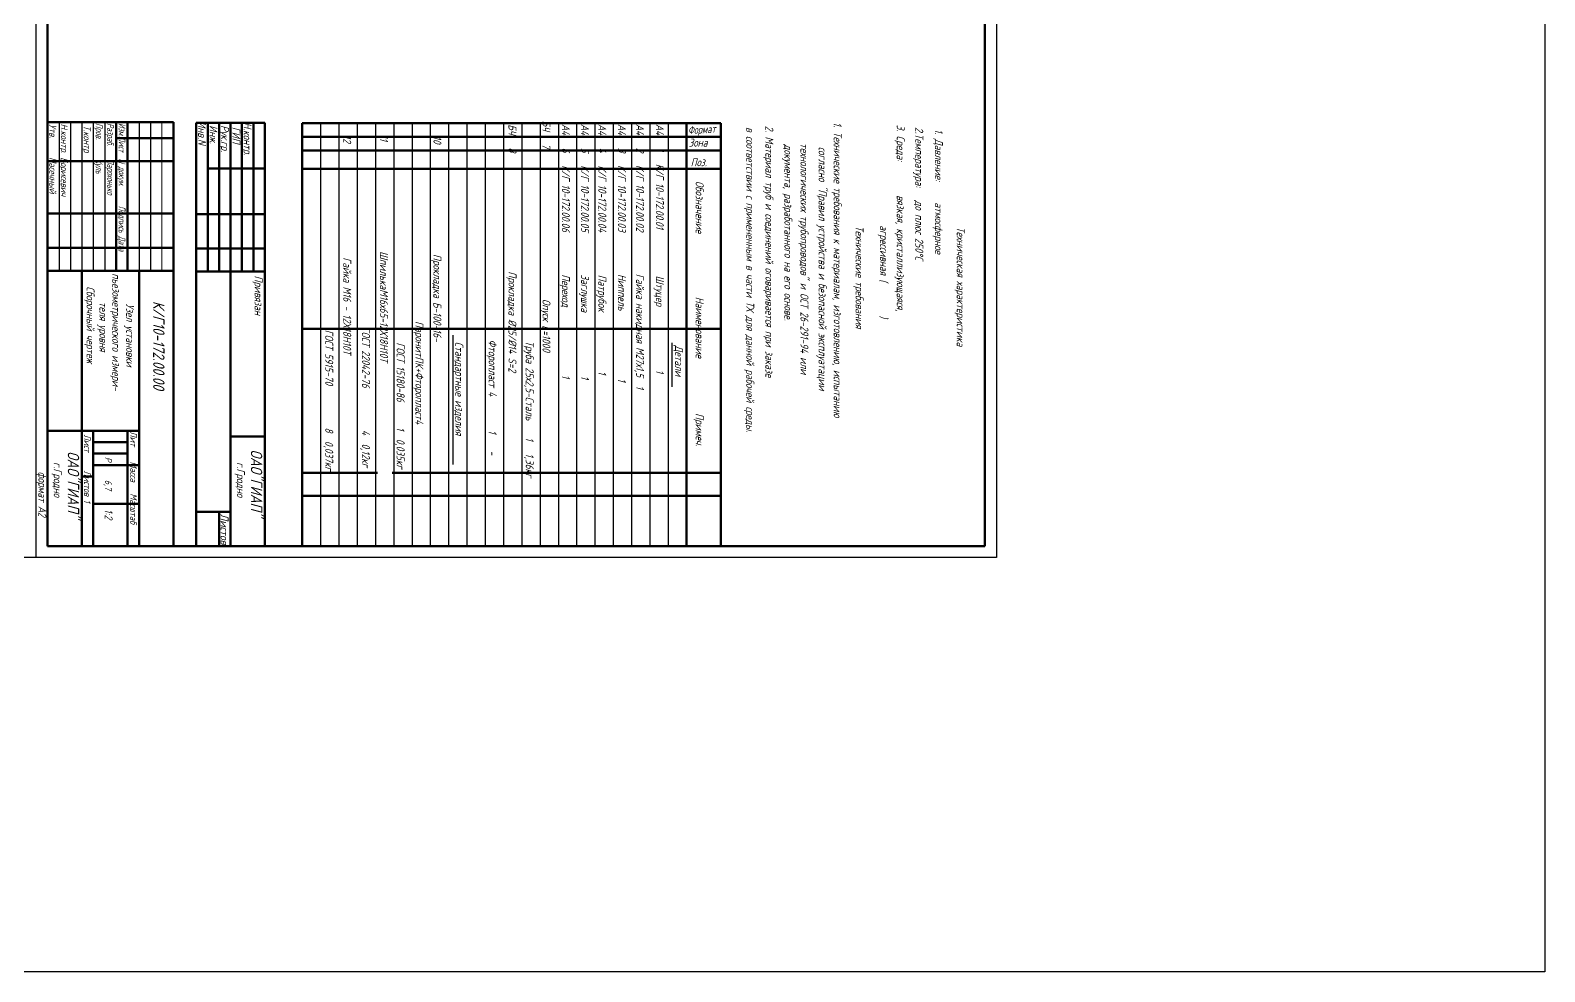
# Model space of a CAD drawing. Header units: inches. Extents: x 5611 to 9158, y -1675 to 1870.
# Drawn here: x 8690 to 9158.3, y -1675 to -1383.8 of the extents above; entities that cross this region are included whole.
import ezdxf
from ezdxf.enums import TextEntityAlignment as Align

# ---------------------------------------------------------------- set-up
doc = ezdxf.new("R2010")
doc.units = ezdxf.units.IN
doc.header["$LTSCALE"] = 0.7
doc.header["$MEASUREMENT"] = 0
doc.styles.get("Standard").update_dxf_attribs({"font": 'romand.shx', "width": 0.8, "oblique": 15, "height": 3.5})

msp = doc.modelspace()

# ---------------------------------------------------------------- linework, layer by layer
at = {"lineweight": 25}
for p, q in [((8691.76, -1126.84), (8691.76, -1546.86)), ((8988.75, -1126.84), (8988.75, -1546.86)), ((8698.89, -1412.2), (8698.89, -1458.16)), ((8702.42, -1412.2), (8702.42, -1458.16)), ((8705.96, -1412.2), (8705.96, -1458.16)), ((8709.49, -1412.2), (8709.49, -1458.16)), ((8713.03, -1412.2), (8713.03, -1458.16)), ((8723.64, -1412.2), (8723.64, -1458.16)), ((8727.17, -1412.2), (8727.17, -1458.16)), ((8779.75, -1412.51), (8779.75, -1543.33)), ((8785.41, -1412.51), (8785.41, -1543.33)), ((8791.07, -1412.51), (8791.07, -1543.33)), ((8796.72, -1412.51), (8796.72, -1543.33)), ((8802.38, -1412.51), (8802.38, -1543.33)), ((8808.04, -1412.51), (8808.04, -1543.33)), ((8813.69, -1412.51), (8813.69, -1543.33)), ((8819.35, -1412.51), (8819.35, -1543.33)), ((8825.01, -1412.51), (8825.01, -1543.33)), ((8830.67, -1412.51), (8830.67, -1476.15)), ((8836.32, -1412.51), (8836.32, -1543.33)), ((8841.98, -1412.51), (8841.98, -1543.33)), ((8847.64, -1412.51), (8847.64, -1543.33)), ((8853.29, -1412.51), (8853.29, -1543.33)), ((8858.95, -1412.51), (8858.95, -1543.33)), ((8864.61, -1412.51), (8864.61, -1543.33)), ((8870.26, -1412.51), (8870.26, -1543.33)), ((8875.92, -1412.51), (8875.92, -1543.33)), ((8881.58, -1412.51), (8881.58, -1543.33)), ((8887.23, -1412.51), (8887.23, -1543.33)), ((8903.5, -1412.51), (8903.5, -1543.33)), ((8820.69, -1478.05), (8820.69, -1518.04)), ((8830.67, -1476.15), (8830.67, -1543.33)), ((8888.37, -1480.45), (8888.37, -1494.04))]:
    msp.add_line(p, q, dxfattribs=at)
for p, q in [((8691.76, -1126.84), (8691.76, -1546.86)), ((8691.76, -1275.34), (8691.76, -1423.83)), ((8988.75, -1275.34), (8988.75, -1423.83)), ((8691.76, -1546.86), (8394.78, -1546.86)), ((8691.76, -1546.86), (8394.78, -1546.86)), ((8988.75, -1546.86), (8691.76, -1546.86)), ((8988.75, -1546.86), (8691.76, -1546.86))]:
    msp.add_line(p, q)
at = {"lineweight": 50}
for p, q in [((8695.3, -1132.5), (8695.3, -1543.33)), ((8985.21, -1140.99), (8985.21, -1543.33)), ((8734.24, -1412.23), (8695.3, -1412.23)), ((8716.56, -1412.2), (8716.56, -1458.16)), ((8720.1, -1412.2), (8720.1, -1458.16)), ((8734.24, -1412.2), (8734.24, -1543.33)), ((8741.31, -1412.37), (8741.31, -1543.33)), ((8744.85, -1412.37), (8744.85, -1458.36)), ((8748.38, -1412.37), (8748.38, -1458.36)), ((8751.92, -1412.37), (8751.92, -1543.19)), ((8755.46, -1412.37), (8755.46, -1458.36)), ((8758.99, -1412.37), (8758.99, -1458.36)), ((8762.53, -1412.37), (8762.53, -1543.33)), ((8903.5, -1412.51), (8774.1, -1412.51)), ((8774.1, -1412.51), (8774.1, -1543.33)), ((8892.89, -1412.51), (8892.89, -1543.33)), ((8903.5, -1412.51), (8903.5, -1543.33)), ((8734.24, -1417.15), (8716.56, -1417.15)), ((8903.5, -1416.76), (8774.1, -1416.76)), ((8903.5, -1421), (8774.1, -1421)), ((8734.24, -1424.22), (8695.35, -1424.22)), ((8762.53, -1426.54), (8744.85, -1426.54)), ((8903.5, -1426.66), (8774.1, -1426.66)), ((8734.24, -1440.48), (8695.35, -1440.48)), ((8762.53, -1440.68), (8741.31, -1440.68)), ((8734.24, -1451.09), (8695.35, -1451.09)), ((8762.53, -1451.29), (8741.31, -1451.29)), ((8734.24, -1458.16), (8695.35, -1458.16)), ((8705.96, -1458.16), (8705.96, -1543.33)), ((8723.64, -1458.16), (8723.64, -1543.33)), ((8762.53, -1458.36), (8741.31, -1458.36)), ((8903.5, -1476.15), (8774.1, -1476.15)), ((8723.64, -1507.66), (8695.35, -1507.66)), ((8709.49, -1507.66), (8709.49, -1543.01)), ((8720.1, -1507.66), (8720.1, -1543.33)), ((8720.1, -1511.19), (8709.49, -1511.19)), ((8762.53, -1509.39), (8751.92, -1509.39)), ((8720.1, -1514.73), (8709.49, -1514.73)), ((8709.49, -1521.8), (8705.96, -1521.8)), ((8723.64, -1518.26), (8709.49, -1518.26)), ((8797.33, -1520.7), (8774.1, -1520.7)), ((8903.5, -1520.7), (8801.87, -1520.7)), ((8723.64, -1530.28), (8709.49, -1530.28)), ((8903.5, -1527.77), (8774.1, -1527.77)), ((8751.92, -1532.72), (8741.31, -1532.72)), ((8748.38, -1532.72), (8748.38, -1543.33)), ((8985.21, -1543.33), (8695.3, -1543.33)), ((8762.53, -1543.33), (8741.31, -1543.33))]:
    msp.add_line(p, q, dxfattribs=at)
at = {"lineweight": 15}
msp.add_line((8730.71, -1412.2), (8730.71, -1458.16), dxfattribs=at)
at = {"color": 0, "linetype": 'Continuous', "lineweight": 50}
msp.add_line((8741.31, -1412.37), (8762.53, -1412.37), dxfattribs=at)
at = {"lineweight": 25}
msp.add_lwpolyline([(7078.82, -984.16), (9158.32, -984.16), (9158.32, -1674.99), (7078.82, -1674.99)], close=True, dxfattribs=at)

# ---------------------------------------------------------------- texts
at = {"color": 0, "linetype": 'Continuous', "lineweight": 25, "oblique": 15, "width": 0.8}
for s, height, rotation, p in [(' Инв.N', 2.475, 270, (8741.89, -1410.64)), ('Инж.', 2.475, 270, (8745.41, -1413.13)), ('Рук.гр.', 2.475, 270, (8748.99, -1413.13)), ('ГИП', 2.475, 270, (8752.49, -1413.65)), ('Н.контр.', 2.475, 270.3236, (8755.93, -1412.23)), ('Привязан', 2.475, 270, (8759.37, -1459.64)), ('                  Опуск L=1000 ', 2.4748, 270, (8848.39, -1443.29))]:
    msp.add_text(s, height=height, rotation=rotation, dxfattribs=at).set_placement(p)
at = {"lineweight": 25, "oblique": 15, "width": 0.8}
for s, height, p in [('1. Технические требования к материалам, изготовлению, испытанию ', 2.4748, (8938.45, -1412.22)), ('документа, разработанного на его основе.', 2.4748, (8923.19, -1418.98)), ('технологических трубопроводов" и ОСТ 26-291-94 или ', 2.4748, (8928.16, -1418.68)), (' согласно "Правил устройства и безопасной эксплуатации ', 2.4748, (8933.79, -1418.52)), ('1:2', 2.475, (8713.01, -1531.88))]:
    msp.add_text(s, height=height, rotation=270, dxfattribs=at).set_placement(p)
for s, p in [('Зона', (8893.59, -1419.76)), ('Поз.', (8894.22, -1425.82))]:
    msp.add_text(s, height=2.475, dxfattribs=at).set_placement(p)
at = {"color": 0, "linetype": 'Continuous', "lineweight": 25, "oblique": 15, "width": 0.626739}
msp.add_text('Листов', height=2.475, rotation=270, dxfattribs=at).set_placement((8748.82, -1533.33), (8748.82, -1542.85), align=Align.FIT)
at = {"lineweight": 25, "attachment_point": 1}
for s, insert, char_height, width, rotation in [('{\\W0.7;Утв.     Пасечный}', (8698.03, -1412.85), 2.1213, 27.7336, 270), ('{\\W0.7; Н.контр. Борисевич}', (8701.56, -1411.48), 2.1213, 28.6701, 270), ('{\\W0.7;Т.контр}', (8708.64, -1413.21), 2.1213, 46.5023, 270), ('{\\W0.6; Изм.Лист  N докум.      Подпись Дата\\P Разраб.    Парохонько\\P Пров.      Куль}', (8719.43, -1411.44), 2.1213, 53.7197, 270), ('БЧ   8                            Прокладка %%C25/%%C14 S=2       ', (8840.35, -1412.87), 2.4748, 135.6975, 270), (' БЧ   7', (8850.85, -1410.42), 2.475, 22.9162, 270), ('А4   6   К/Г 10-172.00.06          Переход                1', (8856.86, -1412.76), 2.4748, 135.6975, 270), ('А4   5   К/Г 10-172.00.05          Заглушка               1', (8862.79, -1412.76), 2.4748, 135.6975, 270), ('А4   4   К/Г 10-172.00.04          Патрубок              1', (8868.13, -1412.76), 2.4748, 135.6975, 270), ('А4   3   К/Г 10-172.00.03          Ниппель                1', (8874.21, -1412.76), 2.4748, 135.6975, 270), ('А4   2   К/Г 10-172.00.02          Гайка накидная М27х1,5  1', (8879.82, -1412.76), 2.4748, 135.6975, 270), ('А4   1   К/Г 10-172.00.01           Штуцер               1', (8885.92, -1412.76), 2.4748, 135.6975, 270), ('{\\W0.6;Формат}', (8893.3, -1413.47), 2.4748, 17.0553, 3.2058), ('   в соответствии с примененным в части ТХ для данной рабочей среды.', (8913.86, -1409.77), 2.4748, 130.4467, 270), ('2. Материал труб и соединений оговаривается при заказе ', (8919.8, -1413.3), 2.4748, 101.9116, 270), ('3. Среда:        вязкая, кристаллизующаяся,     ', (8960.42, -1413), 2.4748, 85.5765, 270), ('2.Температура:   до плюс 250%%DС', (8966.15, -1413.73), 2.4748, 138.6274, 270), ('        12                           Гайка М16 - 12Х18Н10Т', (8789.24, -1405.62), 2.4748, 137.5701, 270), ('        11                          ШпилькаМ16х65-12Х18Н10Т', (8800.61, -1405.43), 2.4748, 137.5701, 270), ('        10                          Прокладка Б-100-16-', (8817.13, -1405.89), 2.4748, 137.5701, 270), ('1. Давление:     атмосферное', (8972.2, -1414.35), 2.4748, 101.9116, 270), (' Обозначение               Наименование             Примеч.', (8898.24, -1429.09), 2.4748, 113.7376, 270), ('Технические требования', (8947.67, -1444.28), 2.4748, 72.6835, 270), ('агрессивная (        )', (8955.23, -1444.12), 2.4748, 41.0483, 270), ('Техническая характеристика', (8978.97, -1444.59), 2.4748, 90.9402, 270), ('    ПаронитПК+Фторопласт4  ', (8811.57, -1468.47), 2.4748, 74.2902, 270), ('     ГОСТ 5915-70          8  0,037кг', (8783.68, -1469.83), 2.4748, 74.2902, 270), ('     ГОСТ 22042-76          4  0,12кг', (8795.04, -1468.89), 2.4748, 74.2902, 270), ('    Фторопласт 4        1    -', (8834.21, -1474.22), 2.4748, 71.968, 270), ('        ГОСТ 15180-86      1  0,035кг', (8805.76, -1469.83), 2.4748, 74.2902, 270), ('Стандартные изделия', (8823.9, -1480.13), 2.4748, 66.5906, 270), (' Труба 25х2,5-Сталь    1   1,36кг', (8845.68, -1478.53), 2.4748, 64.7402, 270), ('Детали', (8891.86, -1481.23), 2.475, 24.4502, 270), ('{\\W0.7;Лит    Масса   Масштаб}', (8723.01, -1507.8), 2.1213, 34.197, 270), ('Лист     Листов 1', (8708.69, -1508.79), 2.1213, 34.9807, 270), ('Р', (8715.24, -1515.73), 2.12, 3.3485, 270), ('формат А2', (8694.97, -1520.32), 2.475, 23.1542, 270), ('г.Гродно', (8699.72, -1517.34), 2.475, 24.7929, 270), ('г.Гродно', (8756.35, -1517.37), 2.475, 24.7929, 270), ('6,7', (8715.24, -1522.84), 2.121, 3.3485, 270)]:
    msp.add_mtext(s, dxfattribs=dict(at, insert=insert, char_height=char_height, width=width, rotation=rotation))
at = {"lineweight": 35, "attachment_point": 1, "rotation": 270}
for s, insert, char_height, width in [(' пьезометрического измери-', (8717.81, -1457.62), 2.4748, 50.2391), (' Сборочный чертеж', (8709.86, -1461.7), 2.4748, 47.6271), ('  теля уровня ', (8713.85, -1465.16), 2.4748, 50.2391), ('Узел установки ', (8722.11, -1468.4), 2.4748, 47.4735), ('К/Г10-172.00.00 ', (8731.52, -1467.51), 3.5355, 82.1783), ('ОАО"ГИАП"', (8705.12, -1514.01), 3.535, 25.5765), ('ОАО"ГИАП"', (8761.74, -1513.47), 3.535, 25.5765)]:
    msp.add_mtext(s, dxfattribs=dict(at, insert=insert, char_height=char_height, width=width))

doc.saveas('drawing.dxf')
